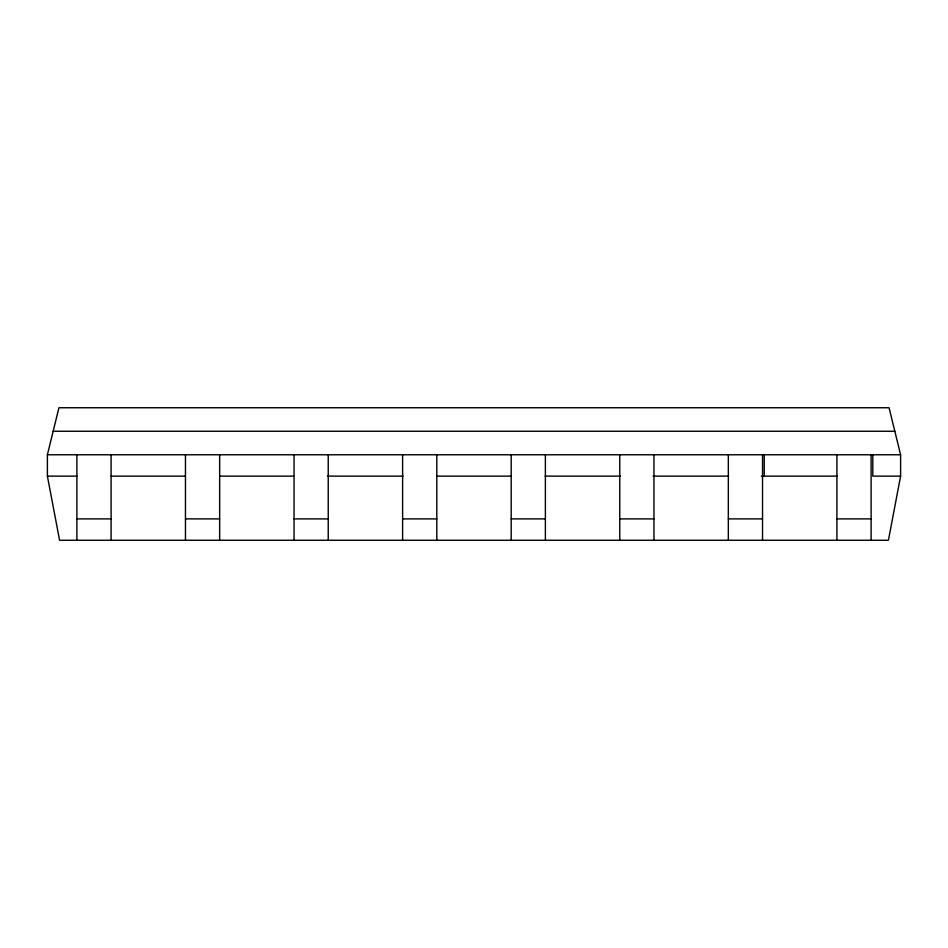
<?xml version="1.0" encoding="UTF-8"?>
<svg xmlns="http://www.w3.org/2000/svg" width="948" height="948" viewBox="0 0 948 948"><rect width="100%" height="100%" fill="white"/><g stroke="black" fill="none" stroke-linecap="round" stroke-linejoin="round"><path stroke-width="1.42" d="M900.6 476.133L888.418 540.253L59.582 540.253L47.4 476.133L47.4 454.767L58.93 407.747L889.07 407.747L900.6 454.767L900.6 476.133L872.812 476.133L872.812 454.767M53.171 431.257L894.829 431.257M47.4 454.767L900.6 454.767M47.4 476.133L76.895 476.133M111.094 476.133L185.464 476.133M219.663 476.133L293.631 476.133M327.653 476.133L403.101 476.133M437.135 476.133L511.102 476.133M545.124 476.133L620.573 476.133M653.113 476.133L728.562 476.133M761.398 476.133L837.155 476.133M76.895 518.888L111.094 518.888M185.464 518.888L219.663 518.888M294.046 518.888L328.233 518.888M402.616 518.888L436.815 518.888M511.185 518.888L545.384 518.888M619.767 518.888L653.954 518.888M728.337 518.888L762.536 518.888M836.906 518.888L871.105 518.888M871.105 454.767L871.105 540.253M836.906 454.767L836.906 540.253M764.242 454.767L764.242 476.133M762.536 454.767L762.536 540.253M728.337 454.767L728.337 540.253M653.954 454.767L653.954 540.253M619.767 454.767L619.767 540.253M545.384 454.767L545.384 540.253M511.185 454.767L511.185 540.253M436.815 454.767L436.815 540.253M402.616 454.767L402.616 540.253M328.233 454.767L328.233 540.253M294.046 454.767L294.046 540.253M219.663 454.767L219.663 540.253M185.464 454.767L185.464 540.253M111.094 454.767L111.094 540.253M76.895 454.767L76.895 540.253"/></g></svg>
